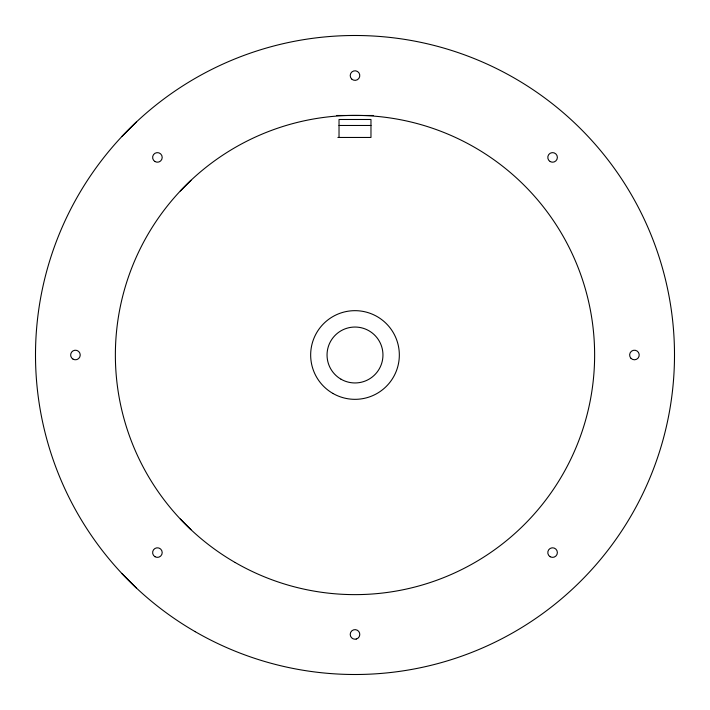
<?xml version="1.0" encoding="UTF-8"?>
<svg xmlns="http://www.w3.org/2000/svg" width="710" height="710" viewBox="0 0 710 710"><rect width="100%" height="100%" fill="white"/><g stroke="black" fill="none" stroke-linecap="round" stroke-linejoin="round"><path stroke-width="1.06" d="M339.025 137.456L339.025 119.484L370.975 119.484L370.975 137.456L337.871 137.456M122.093 136.285L136.285 122.093M180.322 190.963L190.963 180.322M336.788 115.49L373.211 115.49M339.025 125.475L370.975 125.475M180.322 519.037L190.963 529.678M122.093 573.716L136.285 587.907M356.242 639.053L355 639.213A4.793 4.793 0 0 1 350.66 632.397A4.793 4.793 0 0 1 358.674 631.341A4.793 4.793 0 0 1 356.242 639.053M235.188 562.524A239.625 239.625 0 0 0 594.625 355A239.625 239.625 0 0 0 235.188 147.476A239.625 239.625 0 0 0 235.188 562.524M332.83 393.393A44.331 44.331 0 0 0 399.331 355A44.331 44.331 0 0 0 332.83 316.607A44.331 44.331 0 0 0 332.83 393.393M341.022 379.211A27.956 27.956 0 0 0 382.956 355A27.956 27.956 0 0 0 341.022 330.789A27.956 27.956 0 0 0 341.022 379.211M195.25 631.696A319.5 319.5 0 0 0 674.5 355A319.5 319.5 0 0 0 195.25 78.304A319.5 319.5 0 0 0 195.25 631.696M73.041 359.154A4.793 4.793 0 0 0 80.23 355A4.793 4.793 0 0 0 73.041 350.846A4.793 4.793 0 0 0 73.041 359.154M155.02 556.738A4.793 4.793 0 0 0 162.208 552.584A4.793 4.793 0 0 0 155.02 548.431A4.793 4.793 0 0 0 155.02 556.738M155.02 161.569A4.793 4.793 0 0 0 162.208 157.416A4.793 4.793 0 0 0 155.02 153.262A4.793 4.793 0 0 0 155.02 161.569M351.61 78.961A4.793 4.793 0 0 0 359.633 76.813A4.793 4.793 0 0 0 353.757 70.947A4.793 4.793 0 0 0 351.61 78.961M550.188 556.738A4.793 4.793 0 0 0 557.377 552.584A4.793 4.793 0 0 0 550.188 548.431A4.793 4.793 0 0 0 550.188 556.738M631.039 358.39A4.793 4.793 0 0 0 639.053 356.242A4.793 4.793 0 0 0 633.187 350.367A4.793 4.793 0 0 0 631.039 358.39M550.188 161.569A4.793 4.793 0 0 0 557.377 157.416A4.793 4.793 0 0 0 550.188 153.262A4.793 4.793 0 0 0 550.188 161.569"/></g></svg>
